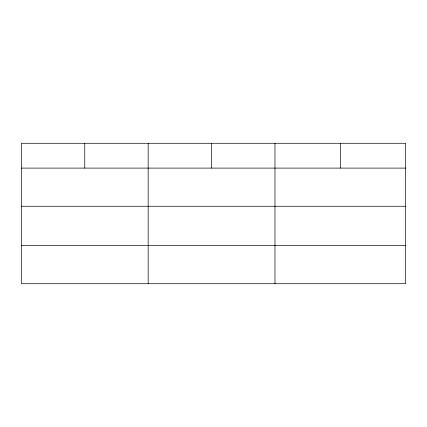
<?xml version="1.0" encoding="UTF-8"?>
<svg xmlns="http://www.w3.org/2000/svg" width="427" height="427" viewBox="0 0 427 427"><rect width="100%" height="100%" fill="white"/><g stroke="black" fill="none" stroke-linecap="round" stroke-linejoin="round"><path stroke-width="0.64" d="M405.65 206.257L405.65 143.28L21.35 143.28L21.35 283.72L405.65 283.72L405.65 206.257L21.35 206.257M21.35 168.099L405.65 168.099M21.35 245.568L405.65 245.568M340.319 143.28L340.319 168.099M274.988 143.28L274.988 283.72M211.578 143.28L211.578 168.099M148.169 143.28L148.169 283.72M84.76 143.28L84.76 168.099"/></g></svg>
